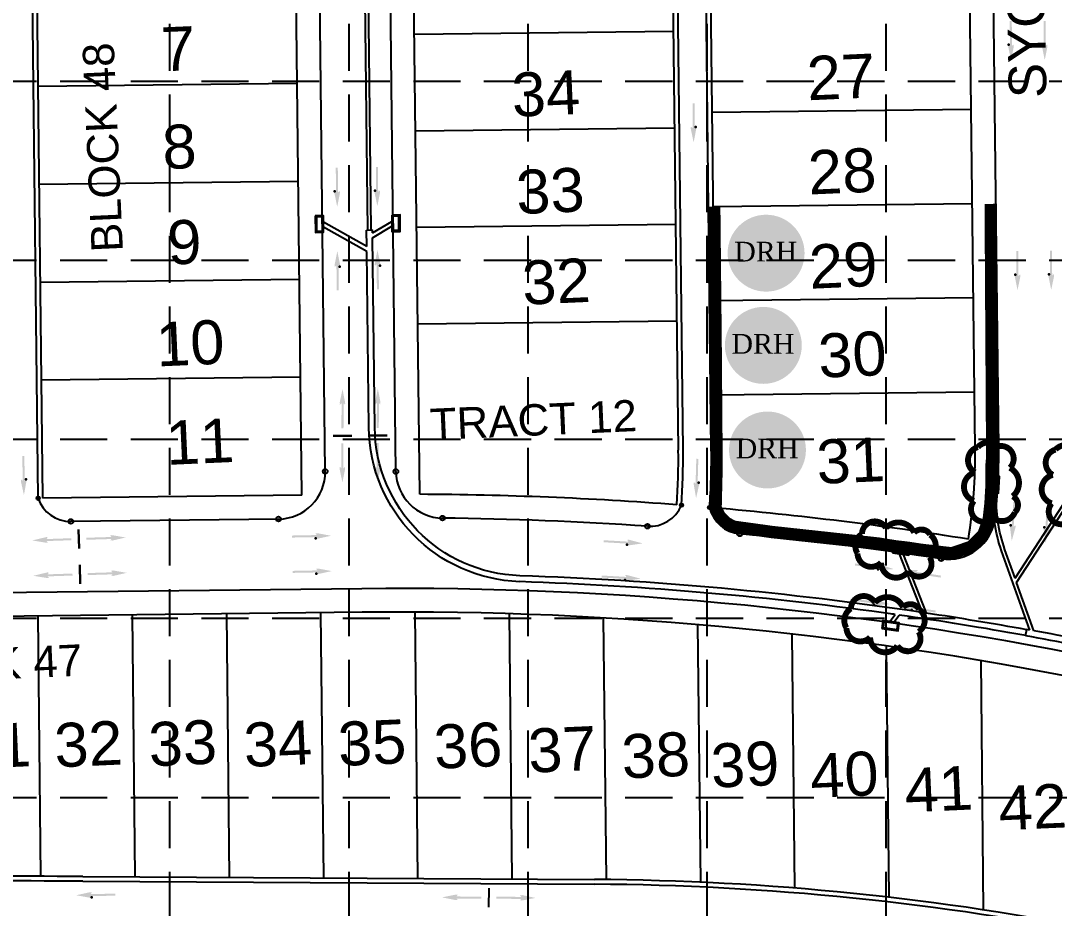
# Model space of a CAD drawing. Header units: feet. Extents: x 6037 to 11520, y 4436 to 7866.
# Drawn here: x 7424.2 to 7917.9, y 6611.3 to 7035.3 of the extents above; entities that cross this region are included whole.
import ezdxf
from ezdxf.enums import TextEntityAlignment as Align

# ---------------------------------------------------------------- set-up
doc = ezdxf.new("R2010")
doc.units = ezdxf.units.FT
doc.header["$LTSCALE"] = 0.4
doc.header["$MEASUREMENT"] = 0
doc.linetypes.add('DASHED2', pattern=[0.375, 0.25, -0.125])
doc.linetypes.add('HIDDEN', pattern=[0.375, 0.25, -0.125])
for name, color, linetype in [('1 BLOCK NUMBER', 7, 'Continuous'), ('1 DR HORTON LOT', 7, 'Continuous'), ('1 EROSION BLANKET', 84, 'Continuous'), ('1 LOT NUMBER', 7, 'Continuous'), ('1 STREET NAMES', 7, 'Continuous'), ('BASE', 7, 'Continuous'), ('grid', 254, 'HIDDEN'), ('LOTLINE', 7, 'Continuous'), ('PAVING', 7, 'Continuous'), ('ROW', 7, 'Continuous'), ('STORM', 7, 'Continuous'), ('STORM INLET', 7, 'Continuous')]:
    doc.layers.add(name, color=color, linetype=linetype)
doc.styles.add('DRHorton', font='dutcheb.ttf')
doc.styles.get("Standard").update_dxf_attribs({"font": 'ARIAL.TTF'})

# ---------------------------------------------------------------- blocks, each defined once
blk = doc.blocks.new('DRHorton')
h = blk.add_hatch(color=1)
h.paths.add_polyline_path([(78.7, 25.78, 1), (40.43, 25.78, 1)])
h.paths.add_polyline_path([(42.33, 17.91), (76.5, 17.91), (76.5, 34.87), (42.33, 34.87)], flags=24)
at = {"layer": 'BASE', "color": 176, "style": 'DRHorton'}
blk.add_text('DRH', height=9.814, dxfattribs=at).set_placement((59.39, 21.64), align=Align.CENTER)

msp = doc.modelspace()

# ---------------------------------------------------------------- hatches: boundary and pattern name
at = {"layer": 'PAVING', "linetype": 'Continuous', "lineweight": 30}
h = msp.add_hatch(color=256, dxfattribs=at)
edge = h.paths.add_edge_path()
edge.add_line((7898.33, 7023.81), (7897.65, 7023.19))
edge.add_line((7897.65, 7023.19), (7897.61, 7035.1))
edge.add_line((7897.61, 7035.1), (7896.64, 7035.09))
edge.add_line((7896.64, 7035.09), (7896.68, 7023.19))
edge.add_line((7896.68, 7023.19), (7896.12, 7023.79))
edge.add_line((7896.12, 7023.79), (7896.12, 7023.79))
edge.add_ellipse((7896.07, 7023.19), major_axis=(-0.002, 0.63), ratio=0.285714, start_angle=342.8173, end_angle=484.7269)
edge.add_line((7895.92, 7022.83), (7895.92, 7022.83))
edge.add_line((7895.92, 7022.83), (7897.22, 7016.38))
edge.add_line((7897.22, 7016.38), (7898.53, 7022.83))
edge.add_line((7898.53, 7022.83), (7898.53, 7022.83))
edge.add_ellipse((7898.38, 7023.2), major_axis=(-0.002, 0.63), ratio=0.285714, start_angle=234.1685, end_angle=374.4967)
edge.add_line((7898.33, 7023.81), (7898.33, 7023.81))
edge.add_line((7898.33, 7023.81), (7898.33, 7023.81))
h = msp.add_hatch(color=256, dxfattribs=at)
edge = h.paths.add_edge_path()
edge.add_line((7914.44, 7023.92), (7913.76, 7023.3))
edge.add_line((7913.76, 7023.3), (7913.72, 7035.21))
edge.add_line((7913.72, 7035.21), (7912.75, 7035.2))
edge.add_line((7912.75, 7035.2), (7912.79, 7023.29))
edge.add_line((7912.79, 7023.29), (7912.22, 7023.9))
edge.add_line((7912.22, 7023.9), (7912.22, 7023.9))
edge.add_ellipse((7912.17, 7023.29), major_axis=(-0.002, 0.63), ratio=0.285714, start_angle=342.8173, end_angle=484.7269)
edge.add_line((7912.02, 7022.94), (7912.03, 7022.94))
edge.add_line((7912.03, 7022.94), (7913.33, 7016.49))
edge.add_line((7913.33, 7016.49), (7914.63, 7022.94))
edge.add_line((7914.63, 7022.94), (7914.63, 7022.94))
edge.add_ellipse((7914.48, 7023.31), major_axis=(-0.002, 0.63), ratio=0.285714, start_angle=234.1685, end_angle=374.4967)
edge.add_line((7914.44, 7023.92), (7914.44, 7023.92))
edge.add_line((7914.44, 7023.92), (7914.44, 7023.92))
at = {"layer": 'PAVING', "linetype": 'Continuous', "lineweight": 30, "extrusion": (0, 0, -1)}
h = msp.add_hatch(color=256, dxfattribs=at)
edge = h.paths.add_edge_path()
edge.add_line((-7744.46, 6984.55), (-7745.15, 6983.93))
edge.add_line((-7745.15, 6983.93), (-7745.09, 6995.84))
edge.add_line((-7745.09, 6995.84), (-7746.06, 6995.84))
edge.add_line((-7746.06, 6995.84), (-7746.11, 6983.94))
edge.add_line((-7746.11, 6983.94), (-7746.67, 6984.54))
edge.add_line((-7746.67, 6984.54), (-7746.68, 6984.54))
edge.add_ellipse((-7746.73, 6983.94), major_axis=(0.003, 0.63), ratio=0.285714, start_angle=342.8173, end_angle=484.7269)
edge.add_line((-7746.88, 6983.58), (-7746.88, 6983.59))
edge.add_line((-7746.88, 6983.59), (-7745.63, 6977.13))
edge.add_line((-7745.63, 6977.13), (-7744.28, 6983.57))
edge.add_line((-7744.28, 6983.57), (-7744.27, 6983.57))
edge.add_ellipse((-7744.42, 6983.94), major_axis=(0.003, 0.63), ratio=0.285714, start_angle=234.1685, end_angle=374.4967)
edge.add_line((-7744.46, 6984.55), (-7744.46, 6984.55))
edge.add_line((-7744.46, 6984.55), (-7744.46, 6984.55))
at = {"layer": 'PAVING', "linetype": 'Continuous', "lineweight": 30}
h = msp.add_hatch(color=256, dxfattribs=at)
edge = h.paths.add_edge_path()
edge.add_line((7576.45, 6953.83), (7575.78, 6953.21))
edge.add_line((7575.78, 6953.21), (7575.66, 6965.12))
edge.add_line((7575.66, 6965.12), (7574.69, 6965.1))
edge.add_line((7574.69, 6965.1), (7574.81, 6953.2))
edge.add_line((7574.81, 6953.2), (7574.24, 6953.8))
edge.add_line((7574.24, 6953.8), (7574.24, 6953.8))
edge.add_ellipse((7574.19, 6953.2), major_axis=(-0.006, 0.63), ratio=0.285714, start_angle=342.8173, end_angle=484.7269)
edge.add_line((7574.05, 6952.83), (7574.05, 6952.84))
edge.add_line((7574.05, 6952.84), (7575.39, 6946.4))
edge.add_line((7575.39, 6946.4), (7576.65, 6952.86))
edge.add_line((7576.65, 6952.86), (7576.65, 6952.86))
edge.add_ellipse((7576.5, 6953.22), major_axis=(-0.006, 0.63), ratio=0.285714, start_angle=234.1685, end_angle=374.4967)
edge.add_line((7576.45, 6953.83), (7576.45, 6953.83))
edge.add_line((7576.45, 6953.83), (7576.45, 6953.83))
h = msp.add_hatch(color=256, dxfattribs=at)
edge = h.paths.add_edge_path()
edge.add_line((7595.62, 6954.13), (7594.95, 6953.51))
edge.add_line((7594.95, 6953.51), (7594.83, 6965.42))
edge.add_line((7594.83, 6965.42), (7593.86, 6965.4))
edge.add_line((7593.86, 6965.4), (7593.98, 6953.5))
edge.add_line((7593.98, 6953.5), (7593.41, 6954.1))
edge.add_line((7593.41, 6954.1), (7593.41, 6954.1))
edge.add_ellipse((7593.36, 6953.49), major_axis=(-0.006, 0.63), ratio=0.285714, start_angle=342.8173, end_angle=484.7269)
edge.add_line((7593.22, 6953.13), (7593.22, 6953.14))
edge.add_line((7593.22, 6953.14), (7594.56, 6946.7))
edge.add_line((7594.56, 6946.7), (7595.82, 6953.16))
edge.add_line((7595.82, 6953.16), (7595.82, 6953.16))
edge.add_ellipse((7595.67, 6953.52), major_axis=(-0.006, 0.63), ratio=0.285714, start_angle=234.1685, end_angle=374.4967)
edge.add_line((7595.62, 6954.13), (7595.62, 6954.13))
edge.add_line((7595.62, 6954.13), (7595.62, 6954.13))
h = msp.add_hatch(color=256, dxfattribs=at)
edge = h.paths.add_edge_path()
edge.add_line((7574.35, 6917.78), (7575.02, 6918.4))
edge.add_line((7575.02, 6918.4), (7575.13, 6906.49))
edge.add_line((7575.13, 6906.49), (7576.1, 6906.5))
edge.add_line((7576.1, 6906.5), (7575.99, 6918.41))
edge.add_line((7575.99, 6918.41), (7576.56, 6917.81))
edge.add_line((7576.56, 6917.81), (7576.56, 6917.81))
edge.add_ellipse((7576.61, 6918.41), major_axis=(0.006, -0.63), ratio=0.285714, start_angle=342.8173, end_angle=484.7269)
edge.add_line((7576.75, 6918.77), (7576.75, 6918.77))
edge.add_line((7576.75, 6918.77), (7575.42, 6925.21))
edge.add_line((7575.42, 6925.21), (7574.15, 6918.75))
edge.add_line((7574.15, 6918.75), (7574.15, 6918.75))
edge.add_ellipse((7574.3, 6918.38), major_axis=(0.006, -0.63), ratio=0.285714, start_angle=234.1685, end_angle=374.4967)
edge.add_line((7574.35, 6917.77), (7574.35, 6917.78))
edge.add_line((7574.35, 6917.78), (7574.35, 6917.78))
h = msp.add_hatch(color=256, dxfattribs=at)
edge = h.paths.add_edge_path()
edge.add_line((7593.55, 6918.31), (7594.22, 6918.93))
edge.add_line((7594.22, 6918.93), (7594.33, 6907.02))
edge.add_line((7594.33, 6907.02), (7595.3, 6907.04))
edge.add_line((7595.3, 6907.04), (7595.19, 6918.94))
edge.add_line((7595.19, 6918.94), (7595.76, 6918.34))
edge.add_line((7595.76, 6918.34), (7595.76, 6918.34))
edge.add_ellipse((7595.81, 6918.95), major_axis=(0.006, -0.63), ratio=0.285714, start_angle=342.8173, end_angle=484.7269)
edge.add_line((7595.95, 6919.31), (7595.95, 6919.3))
edge.add_line((7595.95, 6919.3), (7594.62, 6925.74))
edge.add_line((7594.62, 6925.74), (7593.35, 6919.29))
edge.add_line((7593.35, 6919.29), (7593.35, 6919.29))
edge.add_ellipse((7593.5, 6918.92), major_axis=(0.006, -0.63), ratio=0.285714, start_angle=234.1685, end_angle=374.4967)
edge.add_line((7593.55, 6918.31), (7593.55, 6918.31))
edge.add_line((7593.55, 6918.31), (7593.55, 6918.31))
h = msp.add_hatch(color=256, dxfattribs=at)
edge = h.paths.add_edge_path()
edge.add_line((7901.46, 6914), (7900.78, 6913.38))
edge.add_line((7900.78, 6913.38), (7900.74, 6925.29))
edge.add_line((7900.74, 6925.29), (7899.77, 6925.28))
edge.add_line((7899.77, 6925.28), (7899.81, 6913.38))
edge.add_line((7899.81, 6913.38), (7899.25, 6913.98))
edge.add_line((7899.25, 6913.98), (7899.25, 6913.98))
edge.add_ellipse((7899.2, 6913.38), major_axis=(-0.002, 0.63), ratio=0.285714, start_angle=342.8173, end_angle=484.7269)
edge.add_line((7899.05, 6913.02), (7899.05, 6913.02))
edge.add_line((7899.05, 6913.02), (7900.35, 6906.57))
edge.add_line((7900.35, 6906.57), (7901.66, 6913.02))
edge.add_line((7901.66, 6913.02), (7901.66, 6913.02))
edge.add_ellipse((7901.51, 6913.39), major_axis=(-0.002, 0.63), ratio=0.285714, start_angle=234.1685, end_angle=374.4967)
edge.add_line((7901.46, 6914), (7901.46, 6914))
edge.add_line((7901.46, 6914), (7901.46, 6914))
h = msp.add_hatch(color=256, dxfattribs=at)
edge = h.paths.add_edge_path()
edge.add_line((7917.57, 6914.11), (7916.89, 6913.49))
edge.add_line((7916.89, 6913.49), (7916.85, 6925.4))
edge.add_line((7916.85, 6925.4), (7915.88, 6925.39))
edge.add_line((7915.88, 6925.39), (7915.92, 6913.48))
edge.add_line((7915.92, 6913.48), (7915.35, 6914.09))
edge.add_line((7915.35, 6914.09), (7915.35, 6914.09))
edge.add_ellipse((7915.3, 6913.48), major_axis=(-0.002, 0.63), ratio=0.285714, start_angle=342.8173, end_angle=484.7269)
edge.add_line((7915.15, 6913.12), (7915.15, 6913.13))
edge.add_line((7915.15, 6913.13), (7916.45, 6906.68))
edge.add_line((7916.45, 6906.68), (7917.76, 6913.13))
edge.add_line((7917.76, 6913.13), (7917.76, 6913.13))
edge.add_ellipse((7917.61, 6913.5), major_axis=(-0.002, 0.63), ratio=0.285714, start_angle=234.1685, end_angle=374.4967)
edge.add_line((7917.57, 6914.11), (7917.57, 6914.11))
edge.add_line((7917.57, 6914.11), (7917.57, 6914.11))
h = msp.add_hatch(color=256, dxfattribs=at)
edge = h.paths.add_edge_path()
edge.add_line((7578.97, 6851.89), (7578.41, 6852.5))
edge.add_line((7578.41, 6852.5), (7578.38, 6840.59))
edge.add_line((7578.38, 6840.59), (7577.41, 6840.59))
edge.add_line((7577.41, 6840.59), (7577.44, 6852.5))
edge.add_line((7577.44, 6852.5), (7576.76, 6851.88))
edge.add_line((7576.76, 6851.88), (7576.75, 6851.88))
edge.add_ellipse((7576.71, 6852.49), major_axis=(-0.002, -0.63), ratio=0.285714, start_angle=-125.8315, end_angle=14.4967, ccw=False)
edge.add_line((7576.57, 6852.86), (7576.57, 6852.86))
edge.add_line((7576.57, 6852.86), (7577.91, 6859.3))
edge.add_line((7577.91, 6859.3), (7579.17, 6852.85))
edge.add_line((7579.17, 6852.85), (7579.17, 6852.85))
edge.add_ellipse((7579.02, 6852.49), major_axis=(-0.002, -0.63), ratio=0.285714, start_angle=-17.1827, end_angle=124.7269, ccw=False)
edge.add_line((7578.97, 6851.89), (7578.97, 6851.89))
edge.add_line((7578.97, 6851.89), (7578.97, 6851.89))
edge.add_line((7578.97, 6851.89), (7578.97, 6851.89))
h = msp.add_hatch(color=256, dxfattribs=at)
edge = h.paths.add_edge_path()
edge.add_line((7595.85, 6852.08), (7595.29, 6852.69))
edge.add_line((7595.29, 6852.69), (7595.25, 6840.78))
edge.add_line((7595.25, 6840.78), (7594.28, 6840.78))
edge.add_line((7594.28, 6840.78), (7594.32, 6852.69))
edge.add_line((7594.32, 6852.69), (7593.63, 6852.08))
edge.add_line((7593.63, 6852.08), (7593.63, 6852.08))
edge.add_ellipse((7593.59, 6852.69), major_axis=(-0.002, -0.63), ratio=0.285714, start_angle=-125.8315, end_angle=14.4967, ccw=False)
edge.add_line((7593.44, 6853.05), (7593.45, 6853.05))
edge.add_line((7593.45, 6853.05), (7594.79, 6859.5))
edge.add_line((7594.79, 6859.5), (7596.05, 6853.04))
edge.add_line((7596.05, 6853.04), (7596.05, 6853.04))
edge.add_ellipse((7595.9, 6852.68), major_axis=(-0.002, -0.63), ratio=0.285714, start_angle=-17.1827, end_angle=124.7269, ccw=False)
edge.add_line((7595.85, 6852.08), (7595.85, 6852.08))
edge.add_line((7595.85, 6852.08), (7595.85, 6852.08))
edge.add_line((7595.85, 6852.08), (7595.85, 6852.08))
h = msp.add_hatch(color=256, dxfattribs=at)
edge = h.paths.add_edge_path()
edge.add_line((7578.93, 6822.08), (7578.37, 6821.48))
edge.add_line((7578.37, 6821.48), (7578.37, 6833.39))
edge.add_line((7578.37, 6833.39), (7577.4, 6833.39))
edge.add_line((7577.4, 6833.39), (7577.4, 6821.48))
edge.add_line((7577.4, 6821.48), (7576.72, 6822.1))
edge.add_line((7576.72, 6822.1), (7576.72, 6822.1))
edge.add_ellipse((7576.67, 6821.49), major_axis=(0, 0.63), ratio=0.285714, start_angle=345.5033, end_angle=485.8315)
edge.add_line((7576.53, 6821.12), (7576.53, 6821.12))
edge.add_line((7576.53, 6821.12), (7577.86, 6814.67))
edge.add_line((7577.86, 6814.67), (7579.13, 6821.13))
edge.add_line((7579.13, 6821.13), (7579.13, 6821.12))
edge.add_ellipse((7578.98, 6821.48), major_axis=(0, 0.63), ratio=0.285714, start_angle=235.2731, end_angle=377.1827)
edge.add_line((7578.93, 6822.09), (7578.93, 6822.08))
edge.add_line((7578.93, 6822.08), (7578.93, 6822.08))
edge.add_line((7578.93, 6822.08), (7578.93, 6822.08))
h = msp.add_hatch(color=256, dxfattribs=at)
edge = h.paths.add_edge_path()
edge.add_line((7595.81, 6822.28), (7595.25, 6821.67))
edge.add_line((7595.25, 6821.67), (7595.24, 6833.58))
edge.add_line((7595.24, 6833.58), (7594.28, 6833.58))
edge.add_line((7594.28, 6833.58), (7594.28, 6821.67))
edge.add_line((7594.28, 6821.67), (7593.59, 6822.29))
edge.add_line((7593.59, 6822.29), (7593.59, 6822.29))
edge.add_ellipse((7593.55, 6821.68), major_axis=(0, 0.63), ratio=0.285714, start_angle=345.5033, end_angle=485.8315)
edge.add_line((7593.4, 6821.31), (7593.4, 6821.31))
edge.add_line((7593.4, 6821.31), (7594.73, 6814.87))
edge.add_line((7594.73, 6814.87), (7596.01, 6821.32))
edge.add_line((7596.01, 6821.32), (7596.01, 6821.32))
edge.add_ellipse((7595.86, 6821.68), major_axis=(0, 0.63), ratio=0.285714, start_angle=235.2731, end_angle=377.1827)
edge.add_line((7595.81, 6822.28), (7595.81, 6822.28))
edge.add_line((7595.81, 6822.28), (7595.81, 6822.28))
edge.add_line((7595.81, 6822.28), (7595.81, 6822.28))
at = {"layer": 'PAVING', "linetype": 'Continuous', "lineweight": 30, "extrusion": (0, 0, -1)}
h = msp.add_hatch(color=256, dxfattribs=at)
edge = h.paths.add_edge_path()
edge.add_line((-7424.47, 6816.11), (-7425.16, 6815.51))
edge.add_line((-7425.16, 6815.51), (-7424.96, 6827.41))
edge.add_line((-7424.96, 6827.41), (-7425.92, 6827.43))
edge.add_line((-7425.92, 6827.43), (-7426.13, 6815.52))
edge.add_line((-7426.13, 6815.52), (-7426.68, 6816.14))
edge.add_line((-7426.68, 6816.14), (-7426.69, 6816.14))
edge.add_ellipse((-7426.75, 6815.54), major_axis=(0.011, 0.63), ratio=0.285714, start_angle=342.8173, end_angle=484.7269)
edge.add_line((-7426.9, 6815.18), (-7426.9, 6815.18))
edge.add_line((-7426.9, 6815.18), (-7425.74, 6808.71))
edge.add_line((-7425.74, 6808.71), (-7424.3, 6815.13))
edge.add_line((-7424.3, 6815.13), (-7424.3, 6815.13))
edge.add_ellipse((-7424.44, 6815.5), major_axis=(0.011, 0.63), ratio=0.285714, start_angle=234.1685, end_angle=374.4967)
edge.add_line((-7424.47, 6816.11), (-7424.47, 6816.11))
edge.add_line((-7424.47, 6816.11), (-7424.47, 6816.11))
h = msp.add_hatch(color=256, dxfattribs=at)
edge = h.paths.add_edge_path()
edge.add_line((-7745.89, 6814.75), (-7746.55, 6814.12))
edge.add_line((-7746.55, 6814.12), (-7746.91, 6826.02))
edge.add_line((-7746.91, 6826.02), (-7747.88, 6825.99))
edge.add_line((-7747.88, 6825.99), (-7747.52, 6814.09))
edge.add_line((-7747.52, 6814.09), (-7748.1, 6814.67))
edge.add_line((-7748.1, 6814.67), (-7748.1, 6814.67))
edge.add_ellipse((-7748.14, 6814.07), major_axis=(-0.019, 0.63), ratio=0.285714, start_angle=342.8173, end_angle=484.7269)
edge.add_line((-7748.27, 6813.71), (-7748.27, 6813.71))
edge.add_line((-7748.27, 6813.71), (-7746.8, 6807.3))
edge.add_line((-7746.8, 6807.3), (-7745.67, 6813.78))
edge.add_line((-7745.67, 6813.78), (-7745.67, 6813.78))
edge.add_ellipse((-7745.82, 6814.14), major_axis=(-0.019, 0.63), ratio=0.285714, start_angle=234.1685, end_angle=374.4967)
edge.add_line((-7745.89, 6814.75), (-7745.89, 6814.75))
edge.add_line((-7745.89, 6814.75), (-7745.89, 6814.75))
at = {"layer": 'PAVING', "linetype": 'Continuous', "lineweight": 30}
h = msp.add_hatch(color=256, dxfattribs=at)
edge = h.paths.add_edge_path()
edge.add_line((7899.23, 6794.15), (7898.5, 6793.58))
edge.add_line((7898.5, 6793.58), (7899.33, 6805.46))
edge.add_line((7899.33, 6805.46), (7898.36, 6805.52))
edge.add_line((7898.36, 6805.52), (7897.54, 6793.65))
edge.add_line((7897.54, 6793.65), (7897.02, 6794.29))
edge.add_line((7897.02, 6794.29), (7897.02, 6794.29))
edge.add_ellipse((7896.92, 6793.69), major_axis=(0.044, 0.629), ratio=0.285714, start_angle=342.8173, end_angle=484.7269)
edge.add_line((7896.75, 6793.34), (7896.75, 6793.34))
edge.add_line((7896.75, 6793.34), (7897.58, 6786.82))
edge.add_line((7897.58, 6786.82), (7899.35, 6793.16))
edge.add_line((7899.35, 6793.16), (7899.35, 6793.16))
edge.add_ellipse((7899.23, 6793.54), major_axis=(0.044, 0.629), ratio=0.285714, start_angle=234.1685, end_angle=374.4967)
edge.add_line((7899.23, 6794.15), (7899.23, 6794.15))
edge.add_line((7899.23, 6794.15), (7899.23, 6794.15))
h = msp.add_hatch(color=256, dxfattribs=at)
edge = h.paths.add_edge_path()
edge.add_line((7915.3, 6793.09), (7914.57, 6792.52))
edge.add_line((7914.57, 6792.52), (7915.4, 6804.4))
edge.add_line((7915.4, 6804.4), (7914.43, 6804.46))
edge.add_line((7914.43, 6804.46), (7913.61, 6792.59))
edge.add_line((7913.61, 6792.59), (7913.09, 6793.23))
edge.add_line((7913.09, 6793.23), (7913.09, 6793.23))
edge.add_ellipse((7912.99, 6792.63), major_axis=(0.044, 0.629), ratio=0.285714, start_angle=342.8173, end_angle=484.7269)
edge.add_line((7912.82, 6792.28), (7912.82, 6792.28))
edge.add_line((7912.82, 6792.28), (7913.65, 6785.76))
edge.add_line((7913.65, 6785.76), (7915.42, 6792.1))
edge.add_line((7915.42, 6792.1), (7915.42, 6792.1))
edge.add_ellipse((7915.3, 6792.48), major_axis=(0.044, 0.629), ratio=0.285714, start_angle=234.1685, end_angle=374.4967)
edge.add_line((7915.3, 6793.09), (7915.3, 6793.09))
edge.add_line((7915.3, 6793.09), (7915.3, 6793.09))
h = msp.add_hatch(color=256, dxfattribs=at)
edge = h.paths.add_edge_path()
edge.add_line((7466.93, 6787.12), (7467.52, 6787.7))
edge.add_line((7467.52, 6787.7), (7455.61, 6787.34))
edge.add_line((7455.61, 6787.34), (7455.58, 6788.31))
edge.add_line((7455.58, 6788.31), (7467.49, 6788.67))
edge.add_line((7467.49, 6788.67), (7466.85, 6789.33))
edge.add_line((7466.85, 6789.33), (7466.85, 6789.33))
edge.add_ellipse((7467.46, 6789.4), major_axis=(-0.63, -0.019), ratio=0.285714, start_angle=-125.8315, end_angle=14.4967, ccw=False)
edge.add_line((7467.82, 6789.55), (7467.82, 6789.55))
edge.add_line((7467.82, 6789.55), (7474.3, 6788.42))
edge.add_line((7474.3, 6788.42), (7467.89, 6786.95))
edge.add_line((7467.89, 6786.95), (7467.89, 6786.95))
edge.add_ellipse((7467.53, 6787.09), major_axis=(-0.63, -0.019), ratio=0.285714, start_angle=-17.1827, end_angle=124.7269, ccw=False)
edge.add_line((7466.93, 6787.12), (7466.93, 6787.12))
edge.add_line((7466.93, 6787.12), (7466.93, 6787.12))
edge.add_line((7466.93, 6787.12), (7466.93, 6787.12))
h = msp.add_hatch(color=256, dxfattribs=at)
edge = h.paths.add_edge_path()
edge.add_line((7565.01, 6790.26), (7565.64, 6789.59))
edge.add_line((7565.64, 6789.59), (7553.73, 6789.37))
edge.add_line((7553.73, 6789.37), (7553.75, 6788.4))
edge.add_line((7553.75, 6788.4), (7565.66, 6788.62))
edge.add_line((7565.66, 6788.62), (7565.06, 6788.05))
edge.add_line((7565.06, 6788.05), (7565.06, 6788.05))
edge.add_ellipse((7565.67, 6788), major_axis=(-0.63, -0.012), ratio=0.285714, start_angle=342.8173, end_angle=484.7269)
edge.add_line((7566.03, 6787.86), (7566.03, 6787.86))
edge.add_line((7566.03, 6787.86), (7572.45, 6789.26))
edge.add_line((7572.45, 6789.26), (7565.98, 6790.47))
edge.add_line((7565.98, 6790.47), (7565.98, 6790.47))
edge.add_ellipse((7565.62, 6790.32), major_axis=(-0.63, -0.012), ratio=0.285714, start_angle=234.1685, end_angle=374.4967)
edge.add_line((7565.01, 6790.26), (7565.01, 6790.26))
edge.add_line((7565.01, 6790.26), (7565.01, 6790.26))
h = msp.add_hatch(color=256, dxfattribs=at)
edge = h.paths.add_edge_path()
edge.add_line((7437.14, 6786.18), (7436.51, 6786.73))
edge.add_line((7436.51, 6786.73), (7448.42, 6787.12))
edge.add_line((7448.42, 6787.12), (7448.39, 6788.08))
edge.add_line((7448.39, 6788.08), (7436.48, 6787.69))
edge.add_line((7436.48, 6787.69), (7437.08, 6788.4))
edge.add_line((7437.08, 6788.4), (7437.08, 6788.4))
edge.add_ellipse((7436.47, 6788.42), major_axis=(0.63, 0.021), ratio=0.285714, start_angle=345.5033, end_angle=485.8315)
edge.add_line((7436.1, 6788.56), (7436.1, 6788.55))
edge.add_line((7436.1, 6788.55), (7429.7, 6787.02))
edge.add_line((7429.7, 6787.02), (7436.19, 6785.95))
edge.add_line((7436.19, 6785.95), (7436.19, 6785.95))
edge.add_ellipse((7436.54, 6786.11), major_axis=(0.63, 0.021), ratio=0.285714, start_angle=235.2731, end_angle=377.1827)
edge.add_line((7437.14, 6786.18), (7437.14, 6786.18))
edge.add_line((7437.14, 6786.18), (7437.14, 6786.18))
edge.add_line((7437.14, 6786.18), (7437.14, 6786.18))
h = msp.add_hatch(color=256, dxfattribs=at)
edge = h.paths.add_edge_path()
edge.add_line((7713.96, 6787.16), (7714.53, 6786.44))
edge.add_line((7714.53, 6786.44), (7702.64, 6787.13))
edge.add_line((7702.64, 6787.13), (7702.59, 6786.17))
edge.add_line((7702.59, 6786.17), (7714.48, 6785.48))
edge.add_line((7714.48, 6785.48), (7713.84, 6784.95))
edge.add_line((7713.84, 6784.95), (7713.84, 6784.95))
edge.add_ellipse((7714.44, 6784.86), major_axis=(-0.629, 0.036), ratio=0.285714, start_angle=342.8173, end_angle=484.7269)
edge.add_line((7714.79, 6784.69), (7714.79, 6784.69))
edge.add_line((7714.79, 6784.69), (7721.3, 6785.6))
edge.add_line((7721.3, 6785.6), (7714.94, 6787.3))
edge.add_line((7714.94, 6787.3), (7714.94, 6787.3))
edge.add_ellipse((7714.57, 6787.17), major_axis=(-0.629, 0.036), ratio=0.285714, start_angle=234.1685, end_angle=374.4967)
edge.add_line((7713.96, 6787.16), (7713.96, 6787.16))
edge.add_line((7713.96, 6787.16), (7713.96, 6787.16))
h = msp.add_hatch(color=256, dxfattribs=at)
edge = h.paths.add_edge_path()
edge.add_line((7834.02, 6775.36), (7834.55, 6774.6))
edge.add_line((7834.55, 6774.6), (7822.73, 6776.02))
edge.add_line((7822.73, 6776.02), (7822.62, 6775.06))
edge.add_line((7822.62, 6775.06), (7834.44, 6773.64))
edge.add_line((7834.44, 6773.64), (7833.77, 6773.16))
edge.add_line((7833.77, 6773.16), (7833.77, 6773.15))
edge.add_ellipse((7834.36, 6773.03), major_axis=(-0.626, 0.075), ratio=0.285714, start_angle=342.8173, end_angle=484.7269)
edge.add_line((7834.7, 6772.84), (7834.7, 6772.84))
edge.add_line((7834.7, 6772.84), (7841.25, 6773.34))
edge.add_line((7841.25, 6773.34), (7835.01, 6775.43))
edge.add_line((7835.01, 6775.43), (7835.01, 6775.43))
edge.add_ellipse((7834.63, 6775.33), major_axis=(-0.626, 0.075), ratio=0.285714, start_angle=234.1685, end_angle=374.4967)
edge.add_line((7834.02, 6775.35), (7834.02, 6775.36))
edge.add_line((7834.02, 6775.36), (7834.02, 6775.36))
h = msp.add_hatch(color=256, dxfattribs=at)
edge = h.paths.add_edge_path()
edge.add_line((7437.67, 6769.31), (7437.04, 6769.86))
edge.add_line((7437.04, 6769.86), (7448.95, 6770.25))
edge.add_line((7448.95, 6770.25), (7448.92, 6771.22))
edge.add_line((7448.92, 6771.22), (7437.01, 6770.82))
edge.add_line((7437.01, 6770.82), (7437.61, 6771.53))
edge.add_line((7437.61, 6771.53), (7437.61, 6771.53))
edge.add_ellipse((7437, 6771.55), major_axis=(0.63, 0.021), ratio=0.285714, start_angle=345.5033, end_angle=485.8315)
edge.add_line((7436.63, 6771.69), (7436.63, 6771.68))
edge.add_line((7436.63, 6771.68), (7430.23, 6770.15))
edge.add_line((7430.23, 6770.15), (7436.72, 6769.08))
edge.add_line((7436.72, 6769.08), (7436.72, 6769.08))
edge.add_ellipse((7437.07, 6769.24), major_axis=(0.63, 0.021), ratio=0.285714, start_angle=235.2731, end_angle=377.1827)
edge.add_line((7437.67, 6769.31), (7437.67, 6769.31))
edge.add_line((7437.67, 6769.31), (7437.67, 6769.31))
edge.add_line((7437.67, 6769.31), (7437.67, 6769.31))
h = msp.add_hatch(color=256, dxfattribs=at)
edge = h.paths.add_edge_path()
edge.add_line((7467.46, 6770.25), (7468.05, 6770.83))
edge.add_line((7468.05, 6770.83), (7456.15, 6770.47))
edge.add_line((7456.15, 6770.47), (7456.11, 6771.44))
edge.add_line((7456.11, 6771.44), (7468.02, 6771.8))
edge.add_line((7468.02, 6771.8), (7467.38, 6772.46))
edge.add_line((7467.38, 6772.46), (7467.38, 6772.46))
edge.add_ellipse((7467.99, 6772.53), major_axis=(-0.63, -0.019), ratio=0.285714, start_angle=-125.8315, end_angle=14.4967, ccw=False)
edge.add_line((7468.35, 6772.68), (7468.35, 6772.68))
edge.add_line((7468.35, 6772.68), (7474.84, 6771.55))
edge.add_line((7474.84, 6771.55), (7468.42, 6770.08))
edge.add_line((7468.42, 6770.08), (7468.43, 6770.08))
edge.add_ellipse((7468.06, 6770.22), major_axis=(-0.63, -0.019), ratio=0.285714, start_angle=-17.1827, end_angle=124.7269, ccw=False)
edge.add_line((7467.46, 6770.25), (7467.46, 6770.25))
edge.add_line((7467.46, 6770.25), (7467.46, 6770.25))
edge.add_line((7467.46, 6770.25), (7467.46, 6770.25))
h = msp.add_hatch(color=256, dxfattribs=at)
edge = h.paths.add_edge_path()
edge.add_line((7565.32, 6773.39), (7565.95, 6772.71))
edge.add_line((7565.95, 6772.71), (7554.04, 6772.49))
edge.add_line((7554.04, 6772.49), (7554.07, 6771.53))
edge.add_line((7554.07, 6771.53), (7565.97, 6771.75))
edge.add_line((7565.97, 6771.75), (7565.38, 6771.17))
edge.add_line((7565.38, 6771.17), (7565.37, 6771.17))
edge.add_ellipse((7565.98, 6771.13), major_axis=(-0.63, -0.012), ratio=0.285714, start_angle=342.8173, end_angle=484.7269)
edge.add_line((7566.34, 6770.99), (7566.34, 6770.99))
edge.add_line((7566.34, 6770.99), (7572.76, 6772.38))
edge.add_line((7572.76, 6772.38), (7566.29, 6773.59))
edge.add_line((7566.29, 6773.59), (7566.3, 6773.59))
edge.add_ellipse((7565.93, 6773.44), major_axis=(-0.63, -0.012), ratio=0.285714, start_angle=234.1685, end_angle=374.4967)
edge.add_line((7565.32, 6773.38), (7565.32, 6773.39))
edge.add_line((7565.32, 6773.39), (7565.32, 6773.39))
h = msp.add_hatch(color=256, dxfattribs=at)
edge = h.paths.add_edge_path()
edge.add_line((7712.98, 6770.31), (7713.56, 6769.59))
edge.add_line((7713.56, 6769.59), (7701.67, 6770.28))
edge.add_line((7701.67, 6770.28), (7701.62, 6769.32))
edge.add_line((7701.62, 6769.32), (7713.5, 6768.63))
edge.add_line((7713.5, 6768.63), (7712.87, 6768.1))
edge.add_line((7712.87, 6768.1), (7712.87, 6768.1))
edge.add_ellipse((7713.47, 6768.01), major_axis=(-0.629, 0.036), ratio=0.285714, start_angle=342.8173, end_angle=484.7269)
edge.add_line((7713.81, 6767.84), (7713.81, 6767.84))
edge.add_line((7713.81, 6767.84), (7720.33, 6768.75))
edge.add_line((7720.33, 6768.75), (7713.97, 6770.45))
edge.add_line((7713.97, 6770.45), (7713.97, 6770.45))
edge.add_ellipse((7713.59, 6770.32), major_axis=(-0.629, 0.036), ratio=0.285714, start_angle=234.1685, end_angle=374.4967)
edge.add_line((7712.98, 6770.31), (7712.98, 6770.31))
edge.add_line((7712.98, 6770.31), (7712.98, 6770.31))
at = {"layer": 'PAVING', "linetype": 'Continuous', "lineweight": 30, "extrusion": (0, 0, -1)}
h = msp.add_hatch(color=256, dxfattribs=at)
edge = h.paths.add_edge_path()
edge.add_line((-7852.71, 6772.6), (-7852, 6772.02))
edge.add_line((-7852, 6772.02), (-7863.77, 6770.23))
edge.add_line((-7863.77, 6770.23), (-7863.62, 6769.27))
edge.add_line((-7863.62, 6769.27), (-7851.85, 6771.06))
edge.add_line((-7851.85, 6771.06), (-7852.37, 6770.41))
edge.add_line((-7852.37, 6770.41), (-7852.37, 6770.41))
edge.add_ellipse((-7851.76, 6770.45), major_axis=(-0.623, -0.094), ratio=0.285714, start_angle=342.8173, end_angle=484.7269)
edge.add_line((-7851.39, 6770.36), (-7851.39, 6770.36))
edge.add_line((-7851.39, 6770.36), (-7845.2, 6772.59))
edge.add_line((-7845.2, 6772.59), (-7851.77, 6772.93))
edge.add_line((-7851.77, 6772.93), (-7851.77, 6772.93))
edge.add_ellipse((-7852.12, 6772.74), major_axis=(-0.623, -0.094), ratio=0.285714, start_angle=234.1685, end_angle=374.4967)
edge.add_line((-7852.71, 6772.6), (-7852.71, 6772.6))
edge.add_line((-7852.71, 6772.6), (-7852.71, 6772.6))
at = {"layer": 'PAVING', "linetype": 'Continuous', "lineweight": 30}
h = msp.add_hatch(color=256, dxfattribs=at)
edge = h.paths.add_edge_path()
edge.add_line((7832.02, 6758.6), (7832.55, 6757.84))
edge.add_line((7832.55, 6757.84), (7820.72, 6759.26))
edge.add_line((7820.72, 6759.26), (7820.61, 6758.3))
edge.add_line((7820.61, 6758.3), (7832.43, 6756.88))
edge.add_line((7832.43, 6756.88), (7831.77, 6756.4))
edge.add_line((7831.77, 6756.4), (7831.77, 6756.39))
edge.add_ellipse((7832.36, 6756.27), major_axis=(-0.626, 0.075), ratio=0.285714, start_angle=342.8173, end_angle=484.7269)
edge.add_line((7832.7, 6756.08), (7832.7, 6756.08))
edge.add_line((7832.7, 6756.08), (7839.25, 6756.59))
edge.add_line((7839.25, 6756.59), (7833.01, 6758.67))
edge.add_line((7833.01, 6758.67), (7833.01, 6758.67))
edge.add_ellipse((7832.63, 6758.57), major_axis=(-0.626, 0.075), ratio=0.285714, start_angle=234.1685, end_angle=374.4967)
edge.add_line((7832.02, 6758.6), (7832.02, 6758.6))
edge.add_line((7832.02, 6758.6), (7832.02, 6758.6))
at = {"layer": 'PAVING', "linetype": 'Continuous', "lineweight": 30, "extrusion": (0, 0, -1)}
h = msp.add_hatch(color=256, dxfattribs=at)
edge = h.paths.add_edge_path()
edge.add_line((-7850.18, 6755.91), (-7849.47, 6755.33))
edge.add_line((-7849.47, 6755.33), (-7861.24, 6753.54))
edge.add_line((-7861.24, 6753.54), (-7861.09, 6752.59))
edge.add_line((-7861.09, 6752.59), (-7849.32, 6754.37))
edge.add_line((-7849.32, 6754.37), (-7849.84, 6753.73))
edge.add_line((-7849.84, 6753.73), (-7849.84, 6753.72))
edge.add_ellipse((-7849.23, 6753.76), major_axis=(-0.623, -0.094), ratio=0.285714, start_angle=342.8173, end_angle=484.7269)
edge.add_line((-7848.86, 6753.67), (-7848.86, 6753.67))
edge.add_line((-7848.86, 6753.67), (-7842.67, 6755.9))
edge.add_line((-7842.67, 6755.9), (-7849.24, 6756.25))
edge.add_line((-7849.24, 6756.25), (-7849.24, 6756.25))
edge.add_ellipse((-7849.58, 6756.05), major_axis=(-0.623, -0.094), ratio=0.285714, start_angle=234.1685, end_angle=374.4967)
edge.add_line((-7850.18, 6755.91), (-7850.18, 6755.91))
edge.add_line((-7850.18, 6755.91), (-7850.18, 6755.91))
h = msp.add_hatch(color=256, dxfattribs=at)
edge = h.paths.add_edge_path()
edge.add_line((-7458.1, 6618.8), (-7457.49, 6618.11))
edge.add_line((-7457.49, 6618.11), (-7469.4, 6618.31))
edge.add_line((-7469.4, 6618.31), (-7469.41, 6617.34))
edge.add_line((-7469.41, 6617.34), (-7457.51, 6617.14))
edge.add_line((-7457.51, 6617.14), (-7458.12, 6616.59))
edge.add_line((-7458.12, 6616.59), (-7458.12, 6616.58))
edge.add_ellipse((-7457.52, 6616.52), major_axis=(-0.63, 0.011), ratio=0.285714, start_angle=342.8173, end_angle=484.7269)
edge.add_line((-7457.17, 6616.37), (-7457.17, 6616.37))
edge.add_line((-7457.17, 6616.37), (-7450.7, 6617.54))
edge.add_line((-7450.7, 6617.54), (-7457.12, 6618.97))
edge.add_line((-7457.12, 6618.97), (-7457.12, 6618.97))
edge.add_ellipse((-7457.49, 6618.83), major_axis=(-0.63, 0.011), ratio=0.285714, start_angle=234.1685, end_angle=374.4967)
edge.add_line((-7458.1, 6618.8), (-7458.1, 6618.8))
edge.add_line((-7458.1, 6618.8), (-7458.1, 6618.8))
at = {"layer": 'PAVING'}
h = msp.add_hatch(color=256, dxfattribs=at)
edge = h.paths.add_edge_path()
edge.add_line((7632.86, 6615.43), (7632.26, 6615.99))
edge.add_line((7632.26, 6615.99), (7644.17, 6615.94))
edge.add_line((7644.17, 6615.94), (7644.17, 6616.9))
edge.add_line((7644.17, 6616.9), (7632.26, 6616.96))
edge.add_line((7632.26, 6616.96), (7632.88, 6617.64))
edge.add_line((7632.88, 6617.64), (7632.89, 6617.64))
edge.add_ellipse((7632.28, 6617.69), major_axis=(0.63, -0.003), ratio=0.285714, start_angle=345.5033, end_angle=485.8315)
edge.add_line((7631.91, 6617.84), (7631.91, 6617.84))
edge.add_line((7631.91, 6617.84), (7625.46, 6616.54))
edge.add_line((7625.46, 6616.54), (7631.9, 6615.23))
edge.add_line((7631.9, 6615.23), (7631.9, 6615.23))
edge.add_ellipse((7632.26, 6615.38), major_axis=(0.63, -0.003), ratio=0.285714, start_angle=235.2731, end_angle=377.1827)
edge.add_line((7632.86, 6615.43), (7632.86, 6615.43))
edge.add_line((7632.86, 6615.43), (7632.86, 6615.43))
edge.add_line((7632.86, 6615.43), (7632.86, 6615.43))
h = msp.add_hatch(color=256, dxfattribs=at)
edge = h.paths.add_edge_path()
edge.add_line((7662.67, 6615.24), (7663.28, 6615.8))
edge.add_line((7663.28, 6615.8), (7651.37, 6615.89))
edge.add_line((7651.37, 6615.89), (7651.37, 6616.86))
edge.add_line((7651.37, 6616.86), (7663.28, 6616.77))
edge.add_line((7663.28, 6616.77), (7662.67, 6617.46))
edge.add_line((7662.67, 6617.46), (7662.67, 6617.46))
edge.add_ellipse((7663.28, 6617.5), major_axis=(-0.63, 0.005), ratio=0.285714, start_angle=-125.8315, end_angle=14.4967, ccw=False)
edge.add_line((7663.65, 6617.64), (7663.65, 6617.64))
edge.add_line((7663.65, 6617.64), (7670.09, 6616.26))
edge.add_line((7670.09, 6616.26), (7663.62, 6615.03))
edge.add_line((7663.62, 6615.03), (7663.62, 6615.03))
edge.add_ellipse((7663.27, 6615.19), major_axis=(-0.63, 0.005), ratio=0.285714, start_angle=-17.1827, end_angle=124.7269, ccw=False)
edge.add_line((7662.67, 6615.24), (7662.67, 6615.24))
edge.add_line((7662.67, 6615.24), (7662.67, 6615.24))
edge.add_line((7662.67, 6615.24), (7662.67, 6615.24))

# ---------------------------------------------------------------- linework, layer by layer
at = {"layer": '1 EROSION BLANKET', "const_width": 5.92}
msp.add_lwpolyline([(7755.46, 6946.54), (7756.15, 6878.04), (7756.58, 6822.24), (7756.1, 6802.44), (7758.2, 6798.39), (7761.09, 6795.5), (7764.6, 6793.59), (7780.09, 6791.46), (7782.68, 6791.08), (7834.02, 6785.51), (7836.08, 6785.16), (7842.02, 6784.2), (7848.06, 6783.5), (7854.11, 6782.56), (7868.94, 6780.85), (7878.25, 6784.03), (7884.01, 6789.79), (7886.58, 6796.89), (7887.44, 6804.6), (7887.99, 6814.38), (7887.85, 6821.96), (7888.27, 6826.74), (7888.17, 6842.18), (7887.54, 6947.8)], dxfattribs=at)
at = {"layer": 'BASE', "color": 170, "const_width": 2.8}
for points in [[(7896.67, 6821.7, 0.520567), (7896.67, 6821.7, 0.765195), (7890.91, 6831.98, 0.417879), (7881.38, 6831.62, 0.6649), (7880.08, 6819.53, 0.744833), (7879.54, 6805.93, 0.975642), (7888.64, 6797.88, 0.520567), (7899.05, 6800.44, 0.520567), (7898.01, 6808.12, 0.540264), (7896.67, 6821.7)], [(7933.78, 6820.5, 0.520567), (7933.78, 6820.5, 0.765195), (7928.02, 6830.78, 0.417879), (7918.49, 6830.42, 0.6649), (7917.19, 6818.33, 0.744833), (7916.66, 6804.73, 0.975642), (7925.75, 6796.67, 0.520567), (7936.16, 6799.24, 0.520567), (7935.12, 6806.92, 0.540264), (7933.78, 6820.5)], [(7837.46, 6793, 0.520567), (7837.46, 6793, 0.765195), (7826.04, 6790.14, 0.417879), (7823.88, 6780.86, 0.6649), (7835.21, 6776.43, 0.744833), (7848.2, 6772.35, 0.975642), (7858.35, 6779.01, 0.520567), (7858.61, 6789.73, 0.520567), (7850.93, 6790.74, 0.540264), (7837.46, 6793)], [(7832.2, 6757.35, 0.520567), (7832.2, 6757.35, 0.765195), (7820.77, 6754.49, 0.417879), (7818.62, 6745.2, 0.6649), (7829.95, 6740.78, 0.744833), (7842.93, 6736.69, 0.975642), (7853.09, 6743.36, 0.520567), (7853.34, 6754.08, 0.520567), (7845.66, 6755.08, 0.540264), (7832.2, 6757.35)]]:
    msp.add_lwpolyline(points, format="xyb", close=True, dxfattribs=at)
at = {"layer": 'grid', "color": 252, "linetype": 'DASHED2', "ltscale": 225}
for p, q in [((7495.31, 7776.26), (7495.31, 4782.14)), ((7580.85, 7776.26), (7580.85, 4782.14)), ((7666.38, 7776.26), (7666.38, 4782.14)), ((7751.92, 7776.26), (7751.92, 4782.14)), ((7837.45, 7776.26), (7837.45, 4782.14)), ((6126.74, 7006.44), (11429.95, 7006.44)), ((6126.74, 6920.91), (11429.95, 6920.91)), ((6126.74, 6835.37), (11429.95, 6835.37)), ((6126.74, 6749.84), (11429.95, 6749.84)), ((6126.74, 6664.3), (11429.95, 6664.3))]:
    msp.add_line(p, q, dxfattribs=at)
at = {"layer": 'LOTLINE'}
for p, q in [((7612.25, 7028.86), (7736.02, 7030.29)), ((7432.49, 7003.95), (7556.26, 7005.37)), ((7754.47, 6991.61), (7878.23, 6993.04)), ((7612.78, 6982.73), (7736.55, 6984.16)), ((7433.03, 6957.2), (7556.8, 6958.62)), ((7754.99, 6946.61), (7878.75, 6948.03)), ((7613.31, 6936.6), (7737.08, 6938.02)), ((7433.57, 6910.45), (7557.33, 6911.87)), ((7755.5, 6901.6), (7879.27, 6903.03)), ((7613.85, 6890.47), (7737.61, 6891.89)), ((7434.11, 6863.7), (7557.87, 6865.12)), ((7756.02, 6856.59), (7879.79, 6858.02)), ((7433.88, 6626.6), (7432.57, 6750.92)), ((7478.9, 6626.37), (7477.58, 6751.44)), ((7523.91, 6626.1), (7522.58, 6751.95)), ((7568.92, 6625.83), (7567.59, 6752.47)), ((7613.94, 6625.57), (7612.59, 6752.8)), ((7658.95, 6625.3), (7657.61, 6752.02)), ((7703.97, 6625.02), (7702.65, 6750.02)), ((7748.99, 6623.77), (7747.69, 6746.79)), ((7794.03, 6620.95), (7792.75, 6742.32)), ((7839.09, 6616.54), (7837.82, 6736.6)), ((7884.16, 6610.53), (7882.91, 6729.62))]:
    msp.add_line(p, q, dxfattribs=at)
at = {"layer": 'PAVING'}
for p, q in [((7603.4, 6819.95), (7594.36, 7605.88)), ((7740.57, 6830.23), (7733.1, 7479.24)), ((7754.07, 6830.38), (7746.6, 7479.4)), ((7432.51, 6807.18), (7426.37, 7340.68)), ((7569.64, 6820.01), (7563.76, 7331.01)), ((7891.35, 6831.19), (7886.12, 7285.37)), ((7547.4, 6797.25), (7448.15, 6796.11)), ((7587.17, 6763.95), (6982.37, 6756.99)), ((7453.83, 6624.27), (7698.26, 6622.81)), ((7647.82, 6620.9), (7647.72, 6611.9))]:
    msp.add_line(p, q, dxfattribs=at)
at = {"layer": 'PAVING', "linetype": 'Continuous', "lineweight": 30}
for p, q in [((7573.39, 6837.02), (7582.39, 6836.96)), ((7590.27, 6837.21), (7599.27, 6837.15)), ((7451.88, 6792.21), (7452.12, 6783.21)), ((7452.41, 6775.34), (7452.65, 6766.34))]:
    msp.add_line(p, q, dxfattribs=at)
at = {"layer": 'PAVING'}
for centre, radius in [((7569.64, 6820.01), 1.13), ((7603.4, 6819.95), 1.13), ((7432.51, 6807.18), 0.844), ((7739.83, 6803.9), 0.844), ((7625.65, 6797.71), 1.13), ((7753.28, 6802.73), 0.844), ((7889.64, 6797.94), 1.13), ((7448.15, 6796.11), 1.13), ((7547.4, 6797.25), 1.13), ((7723.6, 6793.79), 1.13), ((7767.63, 6790.18), 1.13), ((7863.88, 6778.26), 1.13)]:
    msp.add_circle(centre, radius, dxfattribs=at)
for centre, radius, start, end in [((7409.78, 6826.42), 330.81, 356.0958, 0.6596), ((7409.78, 6826.42), 344.32, 356.0553, 0.6596), ((7626.94, 6828.14), 264.43, 353.4404, 0.6596), ((7547.14, 6819.75), 22.5, 270.6596, 0.6596), ((7625.91, 6820.21), 22.5, 180.6596, 269.3531), ((7447.96, 6812.42), 16.32, 198.7396, 270.6596), ((7724.72, 6810.06), 16.32, 266.058, 337.7946), ((7769.17, 6806.42), 16.32, 193.0568, 264.573), ((7606.41, 5093.12), 1704.7, 86.05799, 89.35307), ((7867.28, 6800.51), 22.5, 261.3129, 353.4404), ((7606.41, 5093.12), 1704.7, 81.31293, 84.57303), ((7606.41, 5093.12), 1670.94, 78.10232, 90.6596), ((7420.24, 991.55), 5632.82, 89.65834, 90.6596), ((7690.55, 5329.97), 1292.87, 78.69382, 89.65834)]:
    msp.add_arc(centre, radius, start, end, dxfattribs=at)
at = {"layer": 'PAVING', "linetype": 'Continuous', "lineweight": 30}
for p in [(7896.12, 7023.79), (7912.22, 7023.9), (7574.24, 6953.8), (7593.41, 6954.1), (7576.56, 6917.81), (7595.76, 6918.34), (7899.25, 6913.98), (7915.35, 6914.09), (7897.02, 6794.29), (7913.09, 6793.23), (7565.06, 6788.05), (7713.84, 6784.95), (7565.38, 6771.17), (7833.77, 6773.16), (7712.87, 6768.1), (7831.77, 6756.4)]:
    msp.add_point(p, dxfattribs=at)
at = {"layer": 'PAVING', "linetype": 'Continuous', "lineweight": 30, "extrusion": (0, 0, -1)}
for p in [(7746.67, 6984.54), (7426.68, 6816.14), (7748.1, 6814.67), (7852.37, 6770.41), (7849.84, 6753.73), (7458.12, 6616.59)]:
    msp.add_point(p, dxfattribs=at)
at = {"layer": 'ROW'}
for p, q in [((7614.78, 6809.05), (7605.53, 7612.52)), ((7738.32, 6830.2), (7730.85, 7479.22)), ((7756.32, 6830.41), (7748.85, 7479.42)), ((7558.52, 6808.63), (7552.38, 7342.13)), ((7434.76, 6807.21), (7428.62, 7340.7)), ((7880.1, 6831.06), (7874.87, 7285.24)), ((7558.52, 6808.63), (7434.76, 6807.21)), ((7587.3, 6752.7), (6971.26, 6745.61)), ((7453.85, 6626.52), (7698.28, 6625.06))]:
    msp.add_line(p, q, dxfattribs=at)
for centre, radius, start, end in [((7409.78, 6826.42), 328.56, 356.0958, 0.6596), ((7409.78, 6826.42), 346.57, 356.0553, 0.6596), ((7626.94, 6828.14), 253.17, 350.7904, 0.6596), ((7606.41, 5093.12), 1715.95, 85.61579, 89.72028), ((7606.41, 5093.12), 1715.95, 80.932, 85.01459), ((7606.41, 5093.12), 1659.69, 78.10232, 90.6596), ((7420.24, 991.55), 5635.07, 89.65834, 90.6596), ((7690.55, 5329.97), 1295.12, 78.69382, 89.65834)]:
    msp.add_arc(centre, radius, start, end, dxfattribs=at)
at = {"layer": 'STORM', "color": 5}
for p, q in [((7589.51, 6927.36), (7568.84, 6938.97)), ((7592.25, 6933.88), (7601.47, 6939.35)), ((7592.27, 6931.61), (7601.49, 6937.07)), ((7589.53, 6925.08), (7568.86, 6936.7)), ((7589.42, 6935.27), (7592.23, 6935.31)), ((7589.51, 6927.36), (7589.42, 6935.27)), ((7592.25, 6933.88), (7592.23, 6935.31)), ((7593.32, 6841.02), (7592.27, 6931.61)), ((7590.5, 6840.99), (7589.53, 6925.08)), ((7899.2, 6769), (7924.56, 6807.84)), ((7899.91, 6767.01), (7926.51, 6807.73)), ((7843.83, 6780.64), (7854.78, 6752.61)), ((7845.74, 6780.37), (7856.71, 6752.32)), ((7908.16, 6743.88), (7899.91, 6767.01)), ((7839.27, 6748.32), (7841.9, 6751.65)), ((7841.21, 6748.05), (7843.83, 6751.37)), ((7904.21, 6741.45), (7904.76, 6744.5))]:
    msp.add_line(p, q, dxfattribs=at)
at = {"layer": 'STORM', "color": 5, "flags": 128}
for points in [[(7591.67, 6935.3), (7584.54, 7554.72), (7584.54, 7554.72, 0.335862), (7529.81, 7625.3)], [(7589.98, 6935.28), (7582.85, 7554.7), (7582.85, 7554.7, 0.334048), (7529.82, 7623.55)], [(7906.25, 6744.23), (7892.76, 6782.02, -0.095909), (7888.51, 6809.82)], [(7899.2, 6769), (7894.35, 6782.59, -0.095819), (7890.2, 6809.73)], [(8641.76, 6674.9, 0.073793), (8294.63, 6722.34), (8076.99, 6719.83, -0.054846), (7951.74, 6732.16, 0.007228), (7904.21, 6741.45)], [(8642.62, 6677.88, 0.073793), (8294.59, 6725.43), (8076.95, 6722.93, -0.054846), (7952.37, 6735.18, 0.006713), (7908.16, 6743.88)]]:
    msp.add_lwpolyline(points, format="xyb", dxfattribs=at)
at = {"layer": 'STORM', "color": 5, "extrusion": (0, 0, -1)}
for radius in [74.55, 71.73]:
    msp.add_arc((-7665.04, 6841.84), radius, 271.9205, 359.3404, dxfattribs=at)
at = {"layer": 'STORM', "color": 5}
for radius, start, end in [(1677.98, 81.48772, 88.0795), (1675.16, 81.9186, 88.0795), (1675.16, 81.9186, 81.9725), (1675.16, 79.75887, 81.85176), (1677.98, 79.75887, 81.42124), (1678.12, 79.70726, 79.75887)]:
    msp.add_arc((7606.41, 5093.12), radius, start, end, dxfattribs=at)
at = {"layer": 'STORM INLET', "flags": 128}
for points in [[(7564.86, 6942.05), (7564.96, 6934.18), (7568.89, 6934.22), (7568.8, 6942.1)], [(7601.43, 6942.47), (7601.52, 6934.6), (7605.46, 6934.64), (7605.37, 6942.52)], [(7565.43, 6941.5), (7565.51, 6934.75), (7568.32, 6934.78), (7568.25, 6941.53)], [(7602, 6941.92), (7602.08, 6935.17), (7604.89, 6935.2), (7604.81, 6941.95)], [(7887.81, 6817.75), (7887.38, 6809.88), (7891.31, 6809.67), (7891.75, 6817.53)], [(7888.34, 6817.16), (7887.97, 6810.42), (7890.78, 6810.26), (7891.15, 6817)], [(7840.57, 6781.1), (7848.37, 6779.99), (7848.92, 6783.89), (7841.12, 6785)], [(7841.21, 6781.57), (7847.89, 6780.63), (7848.28, 6783.42), (7841.6, 6784.36)], [(7835.46, 6744.89), (7843.26, 6743.78), (7843.81, 6747.68), (7836.01, 6748.78)], [(7836.1, 6745.36), (7842.78, 6744.42), (7843.18, 6747.2), (7836.49, 6748.15)]]:
    msp.add_lwpolyline(points, close=True, dxfattribs=at)

# ---------------------------------------------------------------- block references
at = {"layer": '1 DR HORTON LOT', "xscale": 0.9600000000000364, "yscale": 0.9600000000000364, "zscale": 0.96}
for p in [(7723.06, 6899.49), (7721.74, 6855.44), (7723.72, 6805.48)]:
    msp.add_blockref('DRHorton', p, dxfattribs=at)

# ---------------------------------------------------------------- texts
at = {"layer": '1 BLOCK NUMBER'}
for s, rotation, p in [('BLOCK 48', 92.5387, (7465.56, 6924.71)), ('BLOCK 47', 2.5387, (7353.45, 6725.53))]:
    msp.add_text(s, height=15, rotation=rotation, dxfattribs=at).set_placement(p, align=Align.MIDDLE_LEFT)
at = {"layer": '1 LOT NUMBER', "color": 7}
for s, height, p in [('7', 21, (7491.27, 7021.54)), ('27', 21, (7799.72, 7007.73)), ('34', 21, (7658.71, 6999.81)), ('8', 21, (7491.81, 6974.79)), ('28', 21, (7800.24, 6962.72)), ('33', 21, (7660.84, 6953.33)), ('9', 21, (7494.21, 6929.21)), ('29', 21, (7800.76, 6917.72)), ('32', 21, (7663.71, 6910.06)), ('10', 21, (7488.85, 6880.59)), ('30', 21, (7805.13, 6875.17)), ('TRACT 12', 15, (7619.64, 6842.4)), ('11', 21, (7493.48, 6833.58)), ('31', 21, (7804.31, 6824.49)), ('32', 21, (7440.25, 6689.09)), ('33', 21, (7485.26, 6689.56)), ('34', 21, (7530.69, 6689.27)), ('35', 21, (7575.7, 6689.75)), ('36', 21, (7621.55, 6688.4)), ('31', 21, (7396.44, 6688.27)), ('37', 21, (7666.58, 6686.51)), ('38', 21, (7711.21, 6683.76)), ('39', 21, (7753.88, 6679.36)), ('40', 21, (7801.31, 6674.52)), ('41', 21, (7846.39, 6667.59)), ('42', 21, (7891.26, 6659.04))]:
    msp.add_text(s, height=height, rotation=2.5387, dxfattribs=at).set_placement(p, align=Align.MIDDLE_LEFT)
at = {"layer": '1 STREET NAMES', "color": 7}
msp.add_text('SYCAMORE STREET', height=18, rotation=91.1613, dxfattribs=at).set_placement((7905.24, 6998.3), align=Align.MIDDLE_LEFT)

doc.saveas('drawing.dxf')
